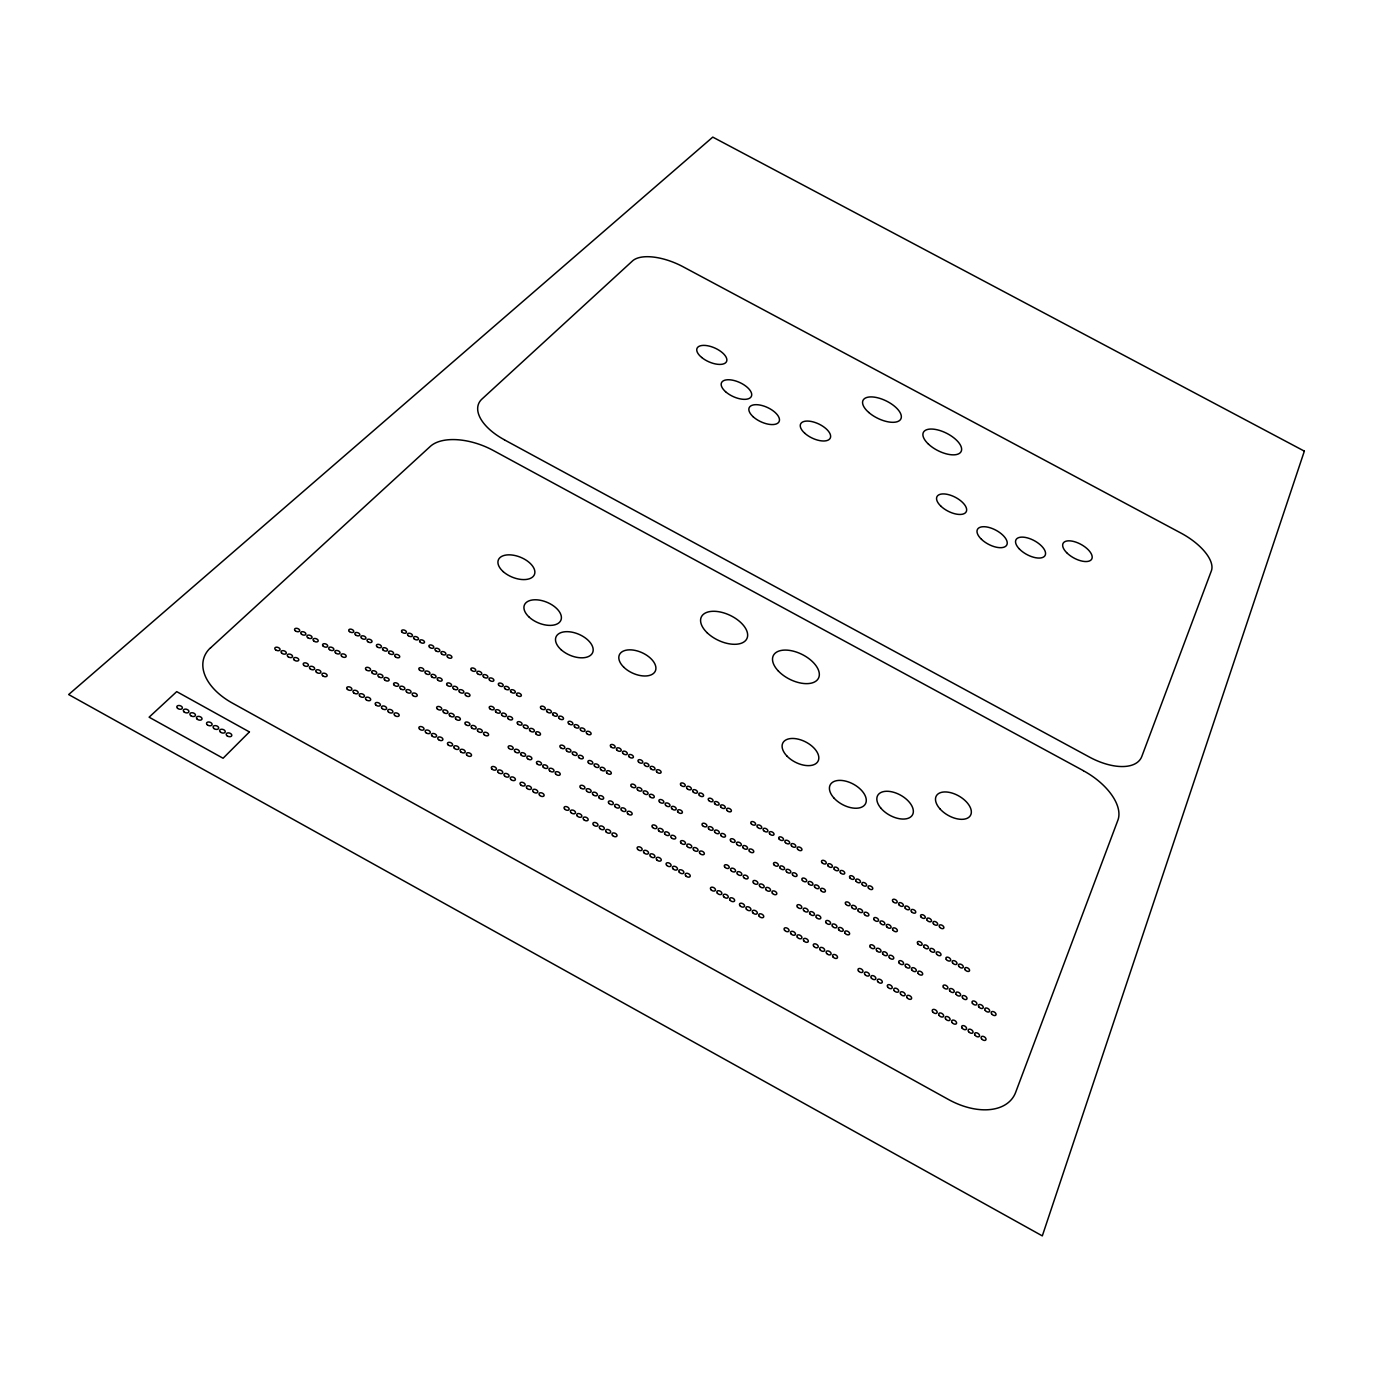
<?xml version="1.0" encoding="UTF-8"?>
<svg xmlns="http://www.w3.org/2000/svg" width="1373" height="1373" viewBox="0 0 1373 1373"><rect width="100%" height="100%" fill="white"/><g stroke="black" fill="none" stroke-linecap="round" stroke-linejoin="round"><path stroke-width="1.5" d="M210.635 647.799L430.384 446.328A50.097 26.413 21.3 0 1 493.439 450.567L1083.4 770.682M504.457 439.875L1089.081 756.883A48.707 25.109 30.7 0 0 1141.821 756.437L1211.398 570.773A42.512 19.188 29.7 0 0 1181.055 533.136L683.153 266.808A41.859 18.707 23.4 0 0 632.575 260.87L481.889 399.114A47.969 24.319 21.9 0 0 504.492 439.841M1083.383 770.734A50.852 27.34 31.1 0 1 1117.948 820.041L1015.591 1092.513A60.052 37.809 33.3 0 1 948.297 1099.395L232.586 703.199A59.348 36.093 17.7 0 1 210.55 647.747M1304.35 451.133L1042.313 1235.889L68.65 694.549L712.776 137.111L1304.35 451.133M249.423 731.929L223.078 758.256L149.108 717.187L176.722 691.632L249.423 731.929M1066.615 552.615A16.339 7.672 28.9 0 0 1091.569 559.343A16.339 7.672 28.9 0 0 1074.081 541.58A16.339 7.672 28.9 0 0 1066.615 552.615M1019.418 549.028A16.527 7.86 28.4 0 0 1044.836 555.859A16.527 7.86 28.4 0 0 1027.399 537.89A16.527 7.86 28.4 0 0 1019.418 549.028M981.489 539.332A16.613 7.963 28 0 0 1006.769 545.012A16.613 7.963 28 0 0 988.097 527.232A16.613 7.963 28 0 0 981.489 539.332M940.865 506.156A16.459 7.843 27.3 0 0 966.111 511.94A16.459 7.843 27.3 0 0 947.816 494.469A16.459 7.843 27.3 0 0 940.865 506.156M928.457 444.131A21.127 9.697 26.9 0 0 960.928 451.854A21.127 9.697 26.9 0 0 937.45 429.852A21.127 9.697 26.9 0 0 928.457 444.131M868.783 412.484A21.093 9.68 26.1 0 0 900.877 418.902A21.093 9.68 26.1 0 0 876.163 397.449A21.093 9.68 26.1 0 0 868.783 412.484M804.887 433.353A16.39 7.775 25.5 0 0 830.167 438.262A16.39 7.775 25.5 0 0 811.306 421.477A16.39 7.775 25.5 0 0 804.887 433.353M753.296 416.877A16.493 7.86 24.9 0 0 778.954 421.889A16.493 7.86 24.9 0 0 760.23 405.104A16.493 7.86 24.9 0 0 753.296 416.877M725.528 391.665A16.39 7.74 24.5 0 0 751.151 396.763A16.39 7.74 24.5 0 0 732.684 380.201A16.39 7.74 24.5 0 0 725.528 391.665M701.689 357.478A16.167 7.517 24.1 0 0 726.54 361.545A16.167 7.517 24.1 0 0 707.164 345.67A16.167 7.517 24.1 0 0 701.689 357.478M491.997 769.086A2.712 1.682 22.3 0 0 496.357 769.412A2.712 1.682 22.3 0 0 493.285 766.477A2.712 1.682 22.3 0 0 491.997 769.086M932.662 1011.85A2.746 1.716 32.1 0 0 936.97 1012.965A2.746 1.716 32.1 0 0 934.429 1009.464A2.746 1.716 32.1 0 0 932.662 1011.85M939.132 1015.419A2.746 1.716 32.3 0 0 943.44 1016.535A2.746 1.716 32.3 0 0 940.9 1013.034A2.746 1.716 32.3 0 0 939.132 1015.419M945.619 1018.989A2.763 1.716 32.4 0 0 949.91 1020.105A2.763 1.716 32.4 0 0 947.37 1016.604A2.763 1.716 32.4 0 0 945.619 1018.989M952.09 1022.559A2.763 1.716 32.6 0 0 956.397 1023.674A2.763 1.716 32.6 0 0 953.84 1020.173A2.763 1.716 32.6 0 0 952.09 1022.559M962.095 1028.085A2.763 1.716 32.8 0 0 966.386 1029.184A2.763 1.716 32.8 0 0 963.829 1025.682A2.763 1.716 32.8 0 0 962.095 1028.085M968.583 1031.655A2.763 1.716 32.9 0 0 972.873 1032.753A2.763 1.716 32.9 0 0 970.299 1029.252A2.763 1.716 32.9 0 0 968.583 1031.655M975.07 1035.242A2.763 1.716 33 0 0 979.361 1036.34A2.763 1.716 33 0 0 976.787 1032.822A2.763 1.716 33 0 0 975.07 1035.242M981.558 1038.812A2.763 1.716 33.2 0 0 985.848 1039.91A2.763 1.716 33.2 0 0 983.257 1036.392A2.763 1.716 33.2 0 0 981.558 1038.812M907.107 997.742A2.746 1.716 31.6 0 0 911.415 998.875A2.746 1.716 31.6 0 0 908.909 995.391A2.746 1.716 31.6 0 0 907.107 997.742M900.637 994.189A2.746 1.716 31.5 0 0 904.961 995.305A2.746 1.716 31.5 0 0 902.456 991.838A2.746 1.716 31.5 0 0 900.637 994.189M894.286 990.757A2.746 1.716 31.3 0 0 898.56 991.649A2.746 1.716 31.3 0 0 895.831 988.234A2.746 1.716 31.3 0 0 894.286 990.757M887.816 987.204A2.746 1.716 31.2 0 0 892.107 988.079A2.746 1.716 31.2 0 0 889.378 984.681A2.746 1.716 31.2 0 0 887.816 987.204M877.862 981.712A2.746 1.716 30.9 0 0 882.153 982.587A2.746 1.716 30.9 0 0 879.441 979.189A2.746 1.716 30.9 0 0 877.862 981.712M871.409 978.142A2.746 1.716 30.8 0 0 875.699 979.035A2.746 1.716 30.8 0 0 872.988 975.637A2.746 1.716 30.8 0 0 871.409 978.142M864.956 974.59A2.729 1.716 30.7 0 0 869.263 975.482A2.729 1.716 30.7 0 0 866.552 972.084A2.729 1.716 30.7 0 0 864.956 974.59M833.051 956.998A2.729 1.716 30 0 0 837.358 957.891A2.729 1.716 30 0 0 834.698 954.527A2.729 1.716 30 0 0 833.051 956.998M826.615 953.446A2.729 1.716 29.8 0 0 830.922 954.338A2.729 1.716 29.8 0 0 828.262 950.974A2.729 1.716 29.8 0 0 826.615 953.446M820.179 949.893A2.729 1.716 29.7 0 0 824.504 950.785A2.729 1.716 29.7 0 0 821.843 947.439A2.729 1.716 29.7 0 0 820.179 949.893M813.743 946.34A2.729 1.716 29.5 0 0 818.068 947.25A2.729 1.716 29.5 0 0 815.408 943.886A2.729 1.716 29.5 0 0 813.743 946.34M803.823 940.865A2.729 1.716 29.3 0 0 808.148 941.775A2.729 1.716 29.3 0 0 805.505 938.428A2.729 1.716 29.3 0 0 803.823 940.865M797.387 937.33A2.729 1.716 29.1 0 0 801.729 938.24A2.729 1.716 29.1 0 0 799.086 934.893A2.729 1.716 29.1 0 0 797.387 937.33M790.968 933.777A2.729 1.716 29 0 0 795.31 934.687A2.729 1.716 29 0 0 792.667 931.357A2.729 1.716 29 0 0 790.968 933.777M784.549 930.242A2.729 1.716 28.9 0 0 788.874 931.151A2.729 1.716 28.9 0 0 786.266 927.822A2.729 1.716 28.9 0 0 784.549 930.242M759.303 916.392A2.712 1.699 28.3 0 0 763.611 917.078A2.712 1.699 28.3 0 0 760.762 913.817A2.712 1.699 28.3 0 0 759.303 916.392M752.885 912.856A2.712 1.699 28.1 0 0 757.192 913.543A2.712 1.699 28.1 0 0 754.361 910.299A2.712 1.699 28.1 0 0 752.885 912.856M746.483 909.321A2.712 1.699 28 0 0 750.791 910.007A2.712 1.699 28 0 0 747.959 906.764A2.712 1.699 28 0 0 746.483 909.321M740.064 905.785A2.712 1.699 27.8 0 0 744.389 906.472A2.712 1.699 27.8 0 0 741.574 903.228A2.712 1.699 27.8 0 0 740.064 905.785M730.196 900.328A2.712 1.699 27.6 0 0 734.504 901.031A2.712 1.699 27.6 0 0 731.706 897.788A2.712 1.699 27.6 0 0 730.196 900.328M723.794 896.809A2.712 1.699 27.5 0 0 728.119 897.496A2.712 1.699 27.5 0 0 725.304 894.269A2.712 1.699 27.5 0 0 723.794 896.809M717.393 893.274A2.712 1.699 27.3 0 0 721.717 893.977A2.712 1.699 27.3 0 0 718.92 890.751A2.712 1.699 27.3 0 0 717.393 893.274M710.991 889.738A2.712 1.699 27.2 0 0 715.316 890.442A2.712 1.699 27.2 0 0 712.536 887.215A2.712 1.699 27.2 0 0 710.991 889.738M685.745 875.82A2.712 1.699 26.6 0 0 690.087 876.523A2.712 1.699 26.6 0 0 687.324 873.314A2.712 1.699 26.6 0 0 685.745 875.82M679.343 872.301A2.712 1.699 26.5 0 0 683.703 873.005A2.712 1.699 26.5 0 0 680.939 869.796A2.712 1.699 26.5 0 0 679.343 872.301M672.976 868.766A2.712 1.699 26.3 0 0 677.318 869.487A2.712 1.699 26.3 0 0 674.572 866.294A2.712 1.699 26.3 0 0 672.976 868.766M666.712 865.385A2.712 1.699 26.2 0 0 671.002 865.865A2.712 1.699 26.2 0 0 668.016 862.742A2.712 1.699 26.2 0 0 666.712 865.385M656.86 859.961A2.712 1.699 25.9 0 0 661.168 860.442A2.712 1.699 25.9 0 0 658.182 857.336A2.712 1.699 25.9 0 0 656.86 859.961M650.493 856.443A2.712 1.699 25.8 0 0 654.801 856.924A2.712 1.699 25.8 0 0 651.815 853.817A2.712 1.699 25.8 0 0 650.493 856.443M644.109 852.925A2.712 1.699 25.7 0 0 648.434 853.405A2.712 1.699 25.7 0 0 645.464 850.316A2.712 1.699 25.7 0 0 644.109 852.925M637.741 849.406A2.712 1.699 25.5 0 0 642.066 849.904A2.712 1.699 25.5 0 0 639.097 846.798A2.712 1.699 25.5 0 0 637.741 849.406M612.581 835.539A2.712 1.699 24.9 0 0 616.923 836.037A2.712 1.699 24.9 0 0 613.988 832.948A2.712 1.699 24.9 0 0 612.581 835.539M606.231 832.021A2.712 1.699 24.8 0 0 610.573 832.536A2.712 1.699 24.8 0 0 607.638 829.446A2.712 1.699 24.8 0 0 606.231 832.021M599.864 828.52A2.712 1.699 24.7 0 0 604.206 829.035A2.712 1.699 24.7 0 0 601.288 825.945A2.712 1.699 24.7 0 0 599.864 828.52M593.514 825.019A2.712 1.699 24.5 0 0 597.856 825.533A2.712 1.699 24.5 0 0 594.938 822.444A2.712 1.699 24.5 0 0 593.514 825.019M583.714 819.612A2.712 1.699 24.3 0 0 588.056 820.127A2.712 1.699 24.3 0 0 585.155 817.055A2.712 1.699 24.3 0 0 583.714 819.612M577.364 816.111A2.712 1.682 24.2 0 0 581.723 816.626A2.712 1.682 24.2 0 0 578.805 813.554A2.712 1.682 24.2 0 0 577.364 816.111M571.014 812.61A2.712 1.682 24 0 0 575.373 813.125A2.712 1.682 24 0 0 572.472 810.053A2.712 1.682 24 0 0 571.014 812.61M564.663 809.109A2.712 1.682 23.9 0 0 569.023 809.624A2.712 1.682 23.9 0 0 566.139 806.569A2.712 1.682 23.9 0 0 564.663 809.109M539.726 795.413A2.712 1.682 23.3 0 0 544.051 795.722A2.712 1.682 23.3 0 0 540.945 792.753A2.712 1.682 23.3 0 0 539.726 795.413M533.393 791.912A2.712 1.682 23.2 0 0 537.718 792.221A2.712 1.682 23.2 0 0 534.612 789.269A2.712 1.682 23.2 0 0 533.393 791.912M527.06 788.428A2.712 1.682 23 0 0 531.385 788.737A2.712 1.682 23 0 0 528.296 785.785A2.712 1.682 23 0 0 527.06 788.428M510.979 779.555A2.712 1.682 22.7 0 0 515.304 779.864A2.712 1.682 22.7 0 0 512.215 776.912A2.712 1.682 22.7 0 0 510.979 779.555M498.33 772.57A2.712 1.682 22.4 0 0 502.672 772.896A2.712 1.682 22.4 0 0 499.583 769.944A2.712 1.682 22.4 0 0 498.33 772.57M467.043 755.322A2.712 1.665 21.8 0 0 471.42 755.665A2.712 1.665 21.8 0 0 468.365 752.73A2.712 1.665 21.8 0 0 467.043 755.322M460.744 751.838A2.712 1.665 21.6 0 0 465.121 752.181A2.712 1.665 21.6 0 0 462.066 749.263A2.712 1.665 21.6 0 0 460.744 751.838M454.429 748.371A2.712 1.665 21.5 0 0 458.822 748.714A2.712 1.665 21.5 0 0 455.767 745.779A2.712 1.665 21.5 0 0 454.429 748.371M448.13 744.887A2.712 1.665 21.4 0 0 452.506 745.23A2.712 1.665 21.4 0 0 449.469 742.312A2.712 1.665 21.4 0 0 448.13 744.887M438.536 739.635A2.712 1.665 21.2 0 0 442.844 739.772A2.712 1.665 21.2 0 0 439.583 736.941A2.712 1.665 21.2 0 0 438.536 739.635M432.238 736.168A2.712 1.665 21 0 0 436.545 736.288A2.712 1.665 21 0 0 433.284 733.474A2.712 1.665 21 0 0 432.238 736.168M425.939 732.684A2.712 1.665 20.9 0 0 430.264 732.822A2.712 1.665 20.9 0 0 427.003 730.007A2.712 1.665 20.9 0 0 425.939 732.684M419.64 729.217A2.712 1.665 20.8 0 0 423.965 729.355A2.712 1.665 20.8 0 0 420.722 726.54A2.712 1.665 20.8 0 0 419.64 729.217M394.789 715.505A2.712 1.665 20.3 0 0 399.131 715.659A2.712 1.665 20.3 0 0 395.905 712.862A2.712 1.665 20.3 0 0 394.789 715.505M388.508 712.055A2.712 1.665 20.2 0 0 392.85 712.192A2.712 1.665 20.2 0 0 389.623 709.395A2.712 1.665 20.2 0 0 388.508 712.055M382.209 708.588A2.712 1.665 20 0 0 386.585 708.743A2.712 1.665 20 0 0 383.359 705.945A2.712 1.665 20 0 0 382.209 708.588M375.945 705.121A2.712 1.648 19.9 0 0 380.304 705.276A2.712 1.648 19.9 0 0 377.077 702.478A2.712 1.648 19.9 0 0 375.945 705.121M366.248 699.784A2.712 1.648 19.7 0 0 370.624 699.938A2.712 1.648 19.7 0 0 367.415 697.158A2.712 1.648 19.7 0 0 366.248 699.784M359.983 696.317A2.712 1.648 19.6 0 0 364.36 696.489A2.712 1.648 19.6 0 0 361.15 693.691A2.712 1.648 19.6 0 0 359.983 696.317M353.702 692.85A2.712 1.648 19.5 0 0 358.096 693.022A2.712 1.648 19.5 0 0 354.886 690.241A2.712 1.648 19.5 0 0 353.702 692.85M347.438 689.4A2.712 1.648 19.4 0 0 351.814 689.572A2.712 1.648 19.4 0 0 348.622 686.792A2.712 1.648 19.4 0 0 347.438 689.4M322.672 675.739A2.729 1.648 18.9 0 0 327.083 675.928A2.729 1.648 18.9 0 0 323.908 673.165A2.729 1.648 18.9 0 0 322.672 675.739M316.562 672.41A2.729 1.648 18.8 0 0 320.887 672.375A2.729 1.648 18.8 0 0 317.472 669.715A2.729 1.648 18.8 0 0 316.562 672.41M310.298 668.943A2.729 1.648 18.7 0 0 314.623 668.926A2.729 1.648 18.7 0 0 311.225 666.265A2.729 1.648 18.7 0 0 310.298 668.943M304.034 665.493A2.729 1.648 18.6 0 0 308.376 665.476A2.729 1.648 18.6 0 0 304.978 662.816A2.729 1.648 18.6 0 0 304.034 665.493M294.388 660.173A2.729 1.63 18.4 0 0 298.748 660.156A2.729 1.63 18.4 0 0 295.349 657.513A2.729 1.63 18.4 0 0 294.388 660.173M288.141 656.74A2.729 1.63 18.3 0 0 292.5 656.723A2.729 1.63 18.3 0 0 289.102 654.063A2.729 1.63 18.3 0 0 288.141 656.74M281.894 653.291A2.729 1.63 18.2 0 0 286.253 653.273A2.729 1.63 18.2 0 0 282.872 650.63A2.729 1.63 18.2 0 0 281.894 653.291M275.647 649.841A2.729 1.63 18 0 0 280.006 649.841A2.729 1.63 18 0 0 276.625 647.181A2.729 1.63 18 0 0 275.647 649.841M858.503 971.037A2.729 1.716 30.5 0 0 862.81 971.93A2.729 1.716 30.5 0 0 860.116 968.531A2.729 1.716 30.5 0 0 858.503 971.037M520.727 784.927A2.712 1.682 22.9 0 0 525.07 785.253A2.712 1.682 22.9 0 0 521.963 782.284A2.712 1.682 22.9 0 0 520.727 784.927M504.646 776.054A2.712 1.682 22.6 0 0 508.988 776.38A2.712 1.682 22.6 0 0 505.899 773.428A2.712 1.682 22.6 0 0 504.646 776.054M361.614 638.273A2.643 1.562 19.6 0 0 365.87 638.479A2.643 1.562 19.6 0 0 362.747 635.802A2.643 1.562 19.6 0 0 361.614 638.273M508.834 748.336A2.66 1.63 22.5 0 0 513.107 748.68A2.66 1.63 22.5 0 0 510.07 745.796A2.66 1.63 22.5 0 0 508.834 748.336M521.294 755.219A2.66 1.63 22.8 0 0 525.567 755.545A2.66 1.63 22.8 0 0 522.512 752.661A2.66 1.63 22.8 0 0 521.294 755.219M537.169 763.954A2.66 1.63 23.1 0 0 541.425 764.28A2.66 1.63 23.1 0 0 538.37 761.38A2.66 1.63 23.1 0 0 537.169 763.954M870.31 947.216A2.695 1.665 30.4 0 0 874.55 948.108A2.695 1.665 30.4 0 0 871.872 944.796A2.695 1.665 30.4 0 0 870.31 947.216M892.948 901.58A2.626 1.579 30.1 0 0 897.05 902.473A2.626 1.579 30.1 0 0 894.424 899.281A2.626 1.579 30.1 0 0 892.948 901.58M899.126 904.979A2.626 1.579 30.3 0 0 903.245 905.871A2.626 1.579 30.3 0 0 900.619 902.679A2.626 1.579 30.3 0 0 899.126 904.979M905.322 908.377A2.626 1.579 30.4 0 0 909.424 909.252A2.626 1.579 30.4 0 0 906.798 906.077A2.626 1.579 30.4 0 0 905.322 908.377M911.518 911.775A2.626 1.579 30.5 0 0 915.619 912.667A2.626 1.579 30.5 0 0 912.976 909.475A2.626 1.579 30.5 0 0 911.518 911.775M921.077 917.027A2.626 1.579 30.7 0 0 925.162 917.902A2.626 1.579 30.7 0 0 922.519 914.71A2.626 1.579 30.7 0 0 921.077 917.027M927.273 920.425A2.626 1.579 30.8 0 0 931.357 921.3A2.626 1.579 30.8 0 0 928.714 918.108A2.626 1.579 30.8 0 0 927.273 920.425M933.468 923.823A2.626 1.579 31 0 0 937.553 924.715A2.626 1.579 31 0 0 934.893 921.506A2.626 1.579 31 0 0 933.468 923.823M939.681 927.238A2.626 1.579 31.1 0 0 943.766 928.114A2.626 1.579 31.1 0 0 941.089 924.904A2.626 1.579 31.1 0 0 939.681 927.238M822.067 862.725A2.609 1.579 28.7 0 0 826.168 863.411A2.609 1.579 28.7 0 0 823.388 860.339A2.609 1.579 28.7 0 0 822.067 862.725M828.125 865.985A2.609 1.579 28.8 0 0 832.261 866.895A2.609 1.579 28.8 0 0 829.704 863.754A2.609 1.579 28.8 0 0 828.125 865.985M834.303 869.366A2.609 1.579 28.9 0 0 838.422 870.276A2.609 1.579 28.9 0 0 835.865 867.135A2.609 1.579 28.9 0 0 834.303 869.366M840.465 872.747A2.609 1.579 29.1 0 0 844.601 873.657A2.609 1.579 29.1 0 0 842.027 870.516A2.609 1.579 29.1 0 0 840.465 872.747M849.99 877.982A2.609 1.579 29.3 0 0 854.109 878.892A2.609 1.579 29.3 0 0 851.535 875.734A2.609 1.579 29.3 0 0 849.99 877.982M856.168 881.38A2.609 1.579 29.4 0 0 860.287 882.273A2.609 1.579 29.4 0 0 857.696 879.115A2.609 1.579 29.4 0 0 856.168 881.38M862.33 884.761A2.609 1.579 29.5 0 0 866.449 885.671A2.609 1.579 29.5 0 0 863.874 882.513A2.609 1.579 29.5 0 0 862.33 884.761M868.508 888.159A2.609 1.579 29.7 0 0 872.627 889.052A2.609 1.579 29.7 0 0 870.036 885.894A2.609 1.579 29.7 0 0 868.508 888.159M751.374 823.903A2.609 1.562 27.2 0 0 755.493 824.607A2.609 1.562 27.2 0 0 752.782 821.586A2.609 1.562 27.2 0 0 751.374 823.903M757.501 827.267A2.609 1.562 27.4 0 0 761.637 827.988A2.609 1.562 27.4 0 0 758.909 824.95A2.609 1.562 27.4 0 0 757.501 827.267M763.645 830.648A2.609 1.562 27.5 0 0 767.764 831.351A2.609 1.562 27.5 0 0 765.053 828.314A2.609 1.562 27.5 0 0 763.645 830.648M769.79 834.012A2.609 1.562 27.6 0 0 773.909 834.733A2.609 1.562 27.6 0 0 771.18 831.678A2.609 1.562 27.6 0 0 769.79 834.012M779.28 839.229A2.609 1.562 27.8 0 0 783.399 839.933A2.609 1.562 27.8 0 0 780.653 836.878A2.609 1.562 27.8 0 0 779.28 839.229M785.425 842.61A2.609 1.562 27.9 0 0 789.544 843.314A2.609 1.562 27.9 0 0 786.798 840.259A2.609 1.562 27.9 0 0 785.425 842.61M791.586 845.974A2.609 1.562 28.1 0 0 795.688 846.678A2.609 1.562 28.1 0 0 792.942 843.623A2.609 1.562 28.1 0 0 791.586 845.974M797.73 849.355A2.609 1.562 28.2 0 0 801.849 850.059A2.609 1.562 28.2 0 0 799.086 847.004A2.609 1.562 28.2 0 0 797.73 849.355M681.042 785.339A2.592 1.562 25.8 0 0 685.161 785.871A2.592 1.562 25.8 0 0 682.278 782.936A2.592 1.562 25.8 0 0 681.042 785.339M687.169 788.703A2.592 1.562 25.9 0 0 691.271 789.218A2.592 1.562 25.9 0 0 688.388 786.3A2.592 1.562 25.9 0 0 687.169 788.703M693.279 792.067A2.592 1.562 26 0 0 697.381 792.581A2.592 1.562 26 0 0 694.498 789.647A2.592 1.562 26 0 0 693.279 792.067M699.406 795.43A2.592 1.562 26.1 0 0 703.508 795.945A2.592 1.562 26.1 0 0 700.608 793.01A2.592 1.562 26.1 0 0 699.406 795.43M708.743 800.493A2.592 1.562 26.3 0 0 712.896 801.214A2.592 1.562 26.3 0 0 710.219 798.211A2.592 1.562 26.3 0 0 708.743 800.493M714.87 803.857A2.592 1.562 26.5 0 0 719.006 804.578A2.592 1.562 26.5 0 0 716.328 801.575A2.592 1.562 26.5 0 0 714.87 803.857M720.997 807.221A2.592 1.562 26.6 0 0 725.133 807.942A2.592 1.562 26.6 0 0 722.455 804.921A2.592 1.562 26.6 0 0 720.997 807.221M727.124 810.585A2.592 1.562 26.7 0 0 731.26 811.306A2.592 1.562 26.7 0 0 728.582 808.285A2.592 1.562 26.7 0 0 727.124 810.585M610.882 746.809A2.592 1.562 24.3 0 0 615.035 747.358A2.592 1.562 24.3 0 0 612.221 744.475A2.592 1.562 24.3 0 0 610.882 746.809M616.975 750.156A2.592 1.562 24.5 0 0 621.128 750.705A2.592 1.562 24.5 0 0 618.313 747.804A2.592 1.562 24.5 0 0 616.975 750.156M623.067 753.502A2.592 1.562 24.6 0 0 627.221 754.052A2.592 1.562 24.6 0 0 624.389 751.151A2.592 1.562 24.6 0 0 623.067 753.502M629.177 756.849A2.592 1.562 24.7 0 0 633.313 757.398A2.592 1.562 24.7 0 0 630.482 754.498A2.592 1.562 24.7 0 0 629.177 756.849M638.582 762.032A2.592 1.562 24.9 0 0 642.718 762.564A2.592 1.562 24.9 0 0 639.887 759.664A2.592 1.562 24.9 0 0 638.582 762.032M644.692 765.379A2.592 1.562 25 0 0 648.811 765.911A2.592 1.562 25 0 0 645.979 763.01A2.592 1.562 25 0 0 644.692 765.379M650.785 768.726A2.592 1.562 25.1 0 0 654.921 769.258A2.592 1.562 25.1 0 0 652.072 766.357A2.592 1.562 25.1 0 0 650.785 768.726M656.895 772.089A2.592 1.562 25.3 0 0 661.031 772.621A2.592 1.562 25.3 0 0 658.165 769.704A2.592 1.562 25.3 0 0 656.895 772.089M541.099 708.554A2.592 1.545 22.9 0 0 545.235 708.914A2.592 1.545 22.9 0 0 542.249 706.134A2.592 1.545 22.9 0 0 541.099 708.554M547.175 711.883A2.592 1.545 23.1 0 0 551.311 712.244A2.592 1.545 23.1 0 0 548.325 709.463A2.592 1.545 23.1 0 0 547.175 711.883M553.25 715.213A2.592 1.545 23.2 0 0 557.369 715.573A2.592 1.545 23.2 0 0 554.383 712.793A2.592 1.545 23.2 0 0 553.25 715.213M559.326 718.56A2.592 1.545 23.3 0 0 563.445 718.903A2.592 1.545 23.3 0 0 560.441 716.122A2.592 1.545 23.3 0 0 559.326 718.56M568.697 723.708A2.592 1.545 23.5 0 0 572.816 724.052A2.592 1.545 23.5 0 0 569.812 721.271A2.592 1.545 23.5 0 0 568.697 723.708M574.772 727.038A2.592 1.545 23.6 0 0 578.891 727.398A2.592 1.545 23.6 0 0 575.888 724.601A2.592 1.545 23.6 0 0 574.772 727.038M580.865 730.385A2.592 1.545 23.7 0 0 584.967 730.728A2.592 1.545 23.7 0 0 581.963 727.93A2.592 1.545 23.7 0 0 580.865 730.385M586.82 733.611A2.592 1.545 23.8 0 0 590.991 734.16A2.592 1.545 23.8 0 0 588.193 731.277A2.592 1.545 23.8 0 0 586.82 733.611M471.471 670.316A2.592 1.527 21.6 0 0 475.659 670.711A2.592 1.527 21.6 0 0 472.724 667.965A2.592 1.527 21.6 0 0 471.471 670.316M477.529 673.645A2.592 1.527 21.7 0 0 481.7 674.023A2.592 1.527 21.7 0 0 478.765 671.277A2.592 1.527 21.7 0 0 477.529 673.645M483.571 676.958A2.592 1.527 21.8 0 0 487.758 677.352A2.592 1.527 21.8 0 0 484.806 674.589A2.592 1.527 21.8 0 0 483.571 676.958M489.629 680.287A2.592 1.545 21.9 0 0 493.799 680.665A2.592 1.545 21.9 0 0 490.848 677.919A2.592 1.545 21.9 0 0 489.629 680.287M498.965 685.419A2.592 1.545 22.1 0 0 503.136 685.796A2.592 1.545 22.1 0 0 500.184 683.033A2.592 1.545 22.1 0 0 498.965 685.419M505.024 688.731A2.592 1.545 22.2 0 0 509.177 689.109A2.592 1.545 22.2 0 0 506.225 686.346A2.592 1.545 22.2 0 0 505.024 688.731M511.082 692.061A2.592 1.545 22.4 0 0 515.235 692.438A2.592 1.545 22.4 0 0 512.283 689.675A2.592 1.545 22.4 0 0 511.082 692.061M517.14 695.39A2.592 1.545 22.5 0 0 521.294 695.768A2.592 1.545 22.5 0 0 518.325 693.005A2.592 1.545 22.5 0 0 517.14 695.39M402.238 632.335A2.609 1.527 20.3 0 0 406.408 632.558A2.609 1.527 20.3 0 0 403.302 629.915A2.609 1.527 20.3 0 0 402.238 632.335M408.262 635.648A2.609 1.527 20.4 0 0 412.415 635.871A2.609 1.527 20.4 0 0 409.308 633.228A2.609 1.527 20.4 0 0 408.262 635.648M414.286 638.96A2.609 1.527 20.5 0 0 418.439 639.166A2.609 1.527 20.5 0 0 415.333 636.523A2.609 1.527 20.5 0 0 414.286 638.96M420.327 642.272A2.609 1.527 20.6 0 0 424.463 642.478A2.609 1.527 20.6 0 0 421.357 639.835A2.609 1.527 20.6 0 0 420.327 642.272M429.629 647.37A2.609 1.527 20.8 0 0 433.765 647.575A2.609 1.527 20.8 0 0 430.641 644.932A2.609 1.527 20.8 0 0 429.629 647.37M435.653 650.682A2.592 1.527 20.9 0 0 439.789 650.888A2.592 1.527 20.9 0 0 436.665 648.245A2.592 1.527 20.9 0 0 435.653 650.682M441.694 654.011A2.592 1.527 21 0 0 445.83 654.2A2.592 1.527 21 0 0 442.69 651.557A2.592 1.527 21 0 0 441.694 654.011M447.735 657.324A2.592 1.527 21.1 0 0 451.854 657.513A2.592 1.527 21.1 0 0 448.731 654.87A2.592 1.527 21.1 0 0 447.735 657.324M349.428 631.563A2.643 1.562 19.4 0 0 353.702 631.786A2.643 1.562 19.4 0 0 350.578 629.126A2.643 1.562 19.4 0 0 349.428 631.563M355.521 634.91A2.643 1.562 19.5 0 0 359.777 635.133A2.643 1.562 19.5 0 0 356.671 632.472A2.643 1.562 19.5 0 0 355.521 634.91M367.724 641.62A2.643 1.562 19.7 0 0 371.963 641.826A2.643 1.562 19.7 0 0 368.839 639.166A2.643 1.562 19.7 0 0 367.724 641.62M377.129 646.803A2.643 1.562 19.9 0 0 381.368 647.009A2.643 1.562 19.9 0 0 378.244 644.332A2.643 1.562 19.9 0 0 377.129 646.803M383.221 650.15A2.643 1.562 20 0 0 387.461 650.356A2.643 1.562 20 0 0 384.337 647.678A2.643 1.562 20 0 0 383.221 650.15M389.331 653.514A2.643 1.562 20.1 0 0 393.57 653.702A2.643 1.562 20.1 0 0 390.43 651.025A2.643 1.562 20.1 0 0 389.331 653.514M395.441 656.86A2.643 1.562 20.2 0 0 399.663 657.066A2.643 1.562 20.2 0 0 396.522 654.372A2.643 1.562 20.2 0 0 395.441 656.86M419.589 670.144A2.643 1.562 20.7 0 0 423.794 670.333A2.643 1.562 20.7 0 0 420.636 667.638A2.643 1.562 20.7 0 0 419.589 670.144M425.699 673.508A2.643 1.562 20.8 0 0 429.903 673.68A2.643 1.562 20.8 0 0 426.746 670.985A2.643 1.562 20.8 0 0 425.699 673.508M431.826 676.872A2.643 1.579 20.9 0 0 436.013 677.043A2.643 1.579 20.9 0 0 432.838 674.349A2.643 1.579 20.9 0 0 431.826 676.872M437.936 680.236A2.643 1.579 21 0 0 442.123 680.407A2.643 1.579 21 0 0 438.965 677.713A2.643 1.579 21 0 0 437.936 680.236M447.392 685.436A2.643 1.579 21.2 0 0 451.563 685.608A2.643 1.579 21.2 0 0 448.387 682.896A2.643 1.579 21.2 0 0 447.392 685.436M453.502 688.8A2.626 1.579 21.3 0 0 457.69 688.971A2.626 1.579 21.3 0 0 454.514 686.26A2.626 1.579 21.3 0 0 453.502 688.8M459.509 692.061A2.626 1.579 21.4 0 0 463.765 692.438A2.626 1.579 21.4 0 0 460.796 689.641A2.626 1.579 21.4 0 0 459.509 692.061M465.636 695.424A2.626 1.579 21.6 0 0 469.892 695.802A2.626 1.579 21.6 0 0 466.923 693.005A2.626 1.579 21.6 0 0 465.636 695.424M489.869 708.76A2.626 1.579 22 0 0 494.108 709.12A2.626 1.579 22 0 0 491.122 706.306A2.626 1.579 22 0 0 489.869 708.76M496.013 712.124A2.626 1.579 22.2 0 0 500.235 712.501A2.626 1.579 22.2 0 0 497.249 709.669A2.626 1.579 22.2 0 0 496.013 712.124M502.158 715.505A2.626 1.579 22.3 0 0 506.38 715.865A2.626 1.579 22.3 0 0 503.376 713.05A2.626 1.579 22.3 0 0 502.158 715.505M508.302 718.886A2.626 1.579 22.4 0 0 512.524 719.246A2.626 1.579 22.4 0 0 509.52 716.414A2.626 1.579 22.4 0 0 508.302 718.886M517.793 724.103A2.626 1.579 22.6 0 0 521.997 724.463A2.626 1.579 22.6 0 0 518.994 721.632A2.626 1.579 22.6 0 0 517.793 724.103M523.937 727.484A2.626 1.579 22.7 0 0 528.142 727.827A2.626 1.579 22.7 0 0 525.121 724.995A2.626 1.579 22.7 0 0 523.937 727.484M530.081 730.865A2.626 1.596 22.8 0 0 534.286 731.208A2.626 1.596 22.8 0 0 531.265 728.376A2.626 1.596 22.8 0 0 530.081 730.865M536.242 734.246A2.626 1.596 23 0 0 540.43 734.589A2.626 1.596 23 0 0 537.409 731.758A2.626 1.596 23 0 0 536.242 734.246M560.579 747.633A2.626 1.596 23.5 0 0 564.749 747.959A2.626 1.596 23.5 0 0 561.711 745.11A2.626 1.596 23.5 0 0 560.579 747.633M566.74 751.014A2.626 1.596 23.6 0 0 570.911 751.357A2.626 1.596 23.6 0 0 567.873 748.508A2.626 1.596 23.6 0 0 566.74 751.014M572.901 754.412A2.626 1.596 23.7 0 0 577.072 754.738A2.626 1.596 23.7 0 0 574.017 751.889A2.626 1.596 23.7 0 0 572.901 754.412M578.943 757.673A2.626 1.596 23.8 0 0 583.182 758.222A2.626 1.596 23.8 0 0 580.35 755.287A2.626 1.596 23.8 0 0 578.943 757.673M588.468 762.907A2.626 1.596 24 0 0 592.69 763.457A2.626 1.596 24 0 0 589.858 760.522A2.626 1.596 24 0 0 588.468 762.907M594.646 766.306A2.626 1.596 24.2 0 0 598.868 766.855A2.626 1.596 24.2 0 0 596.019 763.903A2.626 1.596 24.2 0 0 594.646 766.306M600.825 769.704A2.626 1.596 24.3 0 0 605.047 770.253A2.626 1.596 24.3 0 0 602.198 767.301A2.626 1.596 24.3 0 0 600.825 769.704M607.003 773.102A2.626 1.596 24.4 0 0 611.208 773.634A2.626 1.596 24.4 0 0 608.359 770.682A2.626 1.596 24.4 0 0 607.003 773.102M631.426 786.54A2.626 1.596 24.9 0 0 635.63 787.055A2.626 1.596 24.9 0 0 632.747 784.103A2.626 1.596 24.9 0 0 631.426 786.54M637.604 789.938A2.626 1.596 25.1 0 0 641.809 790.47A2.626 1.596 25.1 0 0 638.926 787.501A2.626 1.596 25.1 0 0 637.604 789.938M643.8 793.337A2.626 1.596 25.2 0 0 647.987 793.869A2.626 1.596 25.2 0 0 645.104 790.899A2.626 1.596 25.2 0 0 643.8 793.337M649.995 796.752A2.626 1.596 25.3 0 0 654.183 797.267A2.626 1.596 25.3 0 0 651.3 794.298A2.626 1.596 25.3 0 0 649.995 796.752M659.555 802.004A2.626 1.596 25.5 0 0 663.725 802.519A2.626 1.596 25.5 0 0 660.842 799.532A2.626 1.596 25.5 0 0 659.555 802.004M665.751 805.419A2.626 1.596 25.7 0 0 669.921 805.917A2.626 1.596 25.7 0 0 667.021 802.948A2.626 1.596 25.7 0 0 665.751 805.419M671.946 808.817A2.626 1.613 25.8 0 0 676.117 809.332A2.626 1.613 25.8 0 0 673.216 806.346A2.626 1.613 25.8 0 0 671.946 808.817M678.142 812.232A2.626 1.613 25.9 0 0 682.312 812.73A2.626 1.613 25.9 0 0 679.412 809.744A2.626 1.613 25.9 0 0 678.142 812.232M702.547 825.585A2.643 1.613 26.4 0 0 706.769 826.306A2.643 1.613 26.4 0 0 704.057 823.234A2.643 1.613 26.4 0 0 702.547 825.585M708.76 829A2.643 1.613 26.6 0 0 712.982 829.721A2.643 1.613 26.6 0 0 710.27 826.649A2.643 1.613 26.6 0 0 708.76 829M714.973 832.416A2.643 1.613 26.7 0 0 719.195 833.136A2.643 1.613 26.7 0 0 716.466 830.064A2.643 1.613 26.7 0 0 714.973 832.416M721.203 835.848A2.643 1.613 26.8 0 0 725.407 836.552A2.643 1.613 26.8 0 0 722.679 833.48A2.643 1.613 26.8 0 0 721.203 835.848M730.796 841.117A2.643 1.613 27.1 0 0 734.984 841.838A2.643 1.613 27.1 0 0 732.255 838.731A2.643 1.613 27.1 0 0 730.796 841.117M737.009 844.532A2.643 1.613 27.2 0 0 741.214 845.253A2.643 1.613 27.2 0 0 738.468 842.147A2.643 1.613 27.2 0 0 737.009 844.532M743.239 847.965A2.643 1.613 27.3 0 0 747.427 848.668A2.643 1.613 27.3 0 0 744.681 845.579A2.643 1.613 27.3 0 0 743.239 847.965M749.469 851.38A2.643 1.613 27.5 0 0 753.657 852.084A2.643 1.613 27.5 0 0 750.894 848.995A2.643 1.613 27.5 0 0 749.469 851.38M774.08 864.921A2.643 1.613 28 0 0 778.251 865.625A2.643 1.613 28 0 0 775.488 862.501A2.643 1.613 28 0 0 774.08 864.921M780.31 868.354A2.643 1.613 28.1 0 0 784.481 869.04A2.643 1.613 28.1 0 0 781.718 865.934A2.643 1.613 28.1 0 0 780.31 868.354M786.557 871.786A2.643 1.613 28.2 0 0 790.728 872.473A2.643 1.613 28.2 0 0 787.948 869.349A2.643 1.613 28.2 0 0 786.557 871.786M792.805 875.219A2.643 1.613 28.4 0 0 796.958 875.905A2.643 1.613 28.4 0 0 794.178 872.782A2.643 1.613 28.4 0 0 792.805 875.219M802.433 880.505A2.643 1.613 28.6 0 0 806.586 881.191A2.643 1.613 28.6 0 0 803.789 878.068A2.643 1.613 28.6 0 0 802.433 880.505M808.68 883.937A2.643 1.613 28.7 0 0 812.833 884.624A2.643 1.613 28.7 0 0 810.019 881.5A2.643 1.613 28.7 0 0 808.68 883.937M814.807 887.25A2.643 1.613 28.9 0 0 819.012 888.159A2.643 1.613 28.9 0 0 816.437 884.967A2.643 1.613 28.9 0 0 814.807 887.25M821.054 890.682A2.643 1.613 29 0 0 825.259 891.592A2.643 1.613 29 0 0 822.684 888.382A2.643 1.613 29 0 0 821.054 890.682M845.785 904.275A2.66 1.613 29.5 0 0 849.956 905.185A2.66 1.613 29.5 0 0 847.347 901.958A2.66 1.613 29.5 0 0 845.785 904.275M852.032 907.725A2.66 1.613 29.6 0 0 856.22 908.617A2.66 1.613 29.6 0 0 853.611 905.391A2.66 1.613 29.6 0 0 852.032 907.725M858.297 911.157A2.66 1.613 29.8 0 0 862.484 912.067A2.66 1.613 29.8 0 0 859.858 908.84A2.66 1.613 29.8 0 0 858.297 911.157M864.561 914.607A2.66 1.613 29.9 0 0 868.749 915.499A2.66 1.613 29.9 0 0 866.123 912.273A2.66 1.613 29.9 0 0 864.561 914.607M874.241 919.927A2.66 1.613 30.1 0 0 878.411 920.82A2.66 1.613 30.1 0 0 875.768 917.576A2.66 1.613 30.1 0 0 874.241 919.927M880.505 923.377A2.66 1.613 30.2 0 0 884.675 924.269A2.66 1.613 30.2 0 0 882.032 921.026A2.66 1.613 30.2 0 0 880.505 923.377M886.786 926.826A2.66 1.613 30.4 0 0 890.94 927.719A2.66 1.613 30.4 0 0 888.297 924.475A2.66 1.613 30.4 0 0 886.786 926.826M893.051 930.276A2.66 1.613 30.5 0 0 897.221 931.169A2.66 1.613 30.5 0 0 894.561 927.908A2.66 1.613 30.5 0 0 893.051 930.276M917.868 943.92A2.66 1.613 31 0 0 922.021 944.796A2.66 1.613 31 0 0 919.344 941.535A2.66 1.613 31 0 0 917.868 943.92M924.149 947.37A2.66 1.613 31.1 0 0 928.302 948.262A2.66 1.613 31.1 0 0 925.608 944.984A2.66 1.613 31.1 0 0 924.149 947.37M930.328 950.7A2.66 1.613 31.3 0 0 934.515 951.815A2.66 1.613 31.3 0 0 932.061 948.486A2.66 1.613 31.3 0 0 930.328 950.7M936.626 954.149A2.677 1.613 31.4 0 0 940.814 955.265A2.677 1.613 31.4 0 0 938.343 951.935A2.677 1.613 31.4 0 0 936.626 954.149M946.323 959.487A2.677 1.613 31.6 0 0 950.511 960.602A2.677 1.613 31.6 0 0 948.039 957.256A2.677 1.613 31.6 0 0 946.323 959.487M952.622 962.954A2.677 1.613 31.7 0 0 956.809 964.069A2.677 1.613 31.7 0 0 954.321 960.722A2.677 1.613 31.7 0 0 952.622 962.954M958.92 966.42A2.677 1.613 31.9 0 0 963.108 967.519A2.677 1.613 31.9 0 0 960.619 964.172A2.677 1.613 31.9 0 0 958.92 966.42M965.219 969.887A2.677 1.613 32 0 0 969.389 970.986A2.677 1.613 32 0 0 966.901 967.639A2.677 1.613 32 0 0 965.219 969.887M295.401 630.876A2.695 1.596 18.4 0 0 299.674 630.894A2.695 1.596 18.4 0 0 296.328 628.285A2.695 1.596 18.4 0 0 295.401 630.876M301.562 634.275A2.695 1.596 18.5 0 0 305.836 634.292A2.695 1.596 18.5 0 0 302.489 631.683A2.695 1.596 18.5 0 0 301.562 634.275M307.724 637.673A2.695 1.596 18.6 0 0 311.997 637.673A2.695 1.596 18.6 0 0 308.633 635.064A2.695 1.596 18.6 0 0 307.724 637.673M313.885 641.071A2.677 1.596 18.7 0 0 318.158 641.071A2.677 1.596 18.7 0 0 314.795 638.462A2.677 1.596 18.7 0 0 313.885 641.071M323.273 646.202A2.677 1.596 18.9 0 0 327.615 646.408A2.677 1.596 18.9 0 0 324.474 643.697A2.677 1.596 18.9 0 0 323.273 646.202M329.434 649.601A2.677 1.596 19 0 0 333.776 649.807A2.677 1.596 19 0 0 330.636 647.095A2.677 1.596 19 0 0 329.434 649.601M335.613 652.999A2.677 1.596 19.1 0 0 339.955 653.205A2.677 1.596 19.1 0 0 336.797 650.476A2.677 1.596 19.1 0 0 335.613 652.999M341.791 656.397A2.677 1.596 19.3 0 0 346.116 656.603A2.677 1.596 19.3 0 0 342.975 653.874A2.677 1.596 19.3 0 0 341.791 656.397M366.213 669.852A2.677 1.613 19.7 0 0 370.521 670.041A2.677 1.613 19.7 0 0 367.346 667.312A2.677 1.613 19.7 0 0 366.213 669.852M372.392 673.251A2.677 1.613 19.8 0 0 376.7 673.439A2.677 1.613 19.8 0 0 373.525 670.711A2.677 1.613 19.8 0 0 372.392 673.251M378.588 676.666A2.677 1.613 19.9 0 0 382.895 676.838A2.677 1.613 19.9 0 0 379.703 674.109A2.677 1.613 19.9 0 0 378.588 676.666M384.783 680.064A2.677 1.613 20.1 0 0 389.074 680.253A2.677 1.613 20.1 0 0 385.899 677.507A2.677 1.613 20.1 0 0 384.783 680.064M394.326 685.333A2.677 1.613 20.2 0 0 398.616 685.505A2.677 1.613 20.2 0 0 395.441 682.759A2.677 1.613 20.2 0 0 394.326 685.333M400.521 688.748A2.677 1.613 20.4 0 0 404.812 688.92A2.677 1.613 20.4 0 0 401.62 686.174A2.677 1.613 20.4 0 0 400.521 688.748M406.734 692.164A2.677 1.613 20.5 0 0 411.008 692.318A2.677 1.613 20.5 0 0 407.815 689.572A2.677 1.613 20.5 0 0 406.734 692.164M412.93 695.579A2.677 1.613 20.6 0 0 417.203 695.733A2.677 1.613 20.6 0 0 413.994 692.987A2.677 1.613 20.6 0 0 412.93 695.579M437.438 709.069A2.677 1.613 21.1 0 0 441.694 709.223A2.677 1.613 21.1 0 0 438.485 706.46A2.677 1.613 21.1 0 0 437.438 709.069M443.651 712.501A2.677 1.613 21.2 0 0 447.907 712.638A2.677 1.613 21.2 0 0 444.68 709.875A2.677 1.613 21.2 0 0 443.651 712.501M449.743 715.796A2.677 1.613 21.3 0 0 454.068 716.174A2.677 1.613 21.3 0 0 451.065 713.308A2.677 1.613 21.3 0 0 449.743 715.796M455.956 719.229A2.677 1.63 21.4 0 0 460.264 719.589A2.677 1.63 21.4 0 0 457.26 716.723A2.677 1.63 21.4 0 0 455.956 719.229M465.55 724.498A2.677 1.63 21.6 0 0 469.858 724.858A2.677 1.63 21.6 0 0 466.837 721.992A2.677 1.63 21.6 0 0 465.55 724.498M471.763 727.93A2.677 1.63 21.8 0 0 476.071 728.291A2.677 1.63 21.8 0 0 473.05 725.425A2.677 1.63 21.8 0 0 471.763 727.93M477.993 731.363A2.677 1.63 21.9 0 0 482.283 731.706A2.677 1.63 21.9 0 0 479.263 728.84A2.677 1.63 21.9 0 0 477.993 731.363M484.223 734.778A2.677 1.63 22 0 0 488.513 735.139A2.677 1.63 22 0 0 485.493 732.255A2.677 1.63 22 0 0 484.223 734.778M515.064 751.769A2.66 1.63 22.7 0 0 519.337 752.112A2.66 1.63 22.7 0 0 516.282 749.229A2.66 1.63 22.7 0 0 515.064 751.769M527.541 758.651A2.66 1.63 22.9 0 0 531.797 758.977A2.66 1.63 22.9 0 0 528.742 756.077A2.66 1.63 22.9 0 0 527.541 758.651M543.416 767.387A2.66 1.63 23.2 0 0 547.673 767.713A2.66 1.63 23.2 0 0 544.6 764.812A2.66 1.63 23.2 0 0 543.416 767.387M549.663 770.837A2.66 1.63 23.4 0 0 553.92 771.145A2.66 1.63 23.4 0 0 550.83 768.245A2.66 1.63 23.4 0 0 549.663 770.837M555.911 774.269A2.66 1.63 23.5 0 0 560.15 774.595A2.66 1.63 23.5 0 0 557.078 771.677A2.66 1.63 23.5 0 0 555.911 774.269M580.504 787.759A2.66 1.648 24 0 0 584.795 788.291A2.66 1.648 24 0 0 581.929 785.287A2.66 1.648 24 0 0 580.504 787.759M586.769 791.208A2.66 1.648 24.2 0 0 591.059 791.74A2.66 1.648 24.2 0 0 588.176 788.72A2.66 1.648 24.2 0 0 586.769 791.208M593.016 794.658A2.66 1.648 24.3 0 0 597.306 795.19A2.66 1.648 24.3 0 0 594.423 792.17A2.66 1.648 24.3 0 0 593.016 794.658M599.28 798.108A2.66 1.648 24.4 0 0 603.571 798.623A2.66 1.648 24.4 0 0 600.688 795.619A2.66 1.648 24.4 0 0 599.28 798.108M608.96 803.428A2.66 1.648 24.7 0 0 613.233 803.943A2.66 1.648 24.7 0 0 610.333 800.922A2.66 1.648 24.7 0 0 608.96 803.428M615.224 806.878A2.66 1.648 24.8 0 0 619.498 807.393A2.66 1.648 24.8 0 0 616.597 804.372A2.66 1.648 24.8 0 0 615.224 806.878M621.506 810.327A2.66 1.648 24.9 0 0 625.762 810.859A2.66 1.648 24.9 0 0 622.861 807.822A2.66 1.648 24.9 0 0 621.506 810.327M627.77 813.794A2.66 1.648 25.1 0 0 632.043 814.309A2.66 1.648 25.1 0 0 629.126 811.271A2.66 1.648 25.1 0 0 627.77 813.794M652.587 827.456A2.677 1.648 25.6 0 0 656.826 827.953A2.677 1.648 25.6 0 0 653.891 824.916A2.677 1.648 25.6 0 0 652.587 827.456M658.868 830.922A2.677 1.648 25.7 0 0 663.108 831.42A2.677 1.648 25.7 0 0 660.173 828.365A2.677 1.648 25.7 0 0 658.868 830.922M665.15 834.372A2.677 1.648 25.9 0 0 669.389 834.87A2.677 1.648 25.9 0 0 666.454 831.832A2.677 1.648 25.9 0 0 665.15 834.372M671.448 837.839A2.677 1.648 26 0 0 675.67 838.337A2.677 1.648 26 0 0 672.736 835.282A2.677 1.648 26 0 0 671.448 837.839M681.145 843.194A2.677 1.648 26.2 0 0 685.384 843.674A2.677 1.648 26.2 0 0 682.415 840.619A2.677 1.648 26.2 0 0 681.145 843.194M687.324 846.523A2.677 1.648 26.4 0 0 691.614 847.244A2.677 1.648 26.4 0 0 688.886 844.103A2.677 1.648 26.4 0 0 687.324 846.523M693.622 849.99A2.677 1.648 26.5 0 0 697.896 850.711A2.677 1.648 26.5 0 0 695.167 847.57A2.677 1.648 26.5 0 0 693.622 849.99M699.921 853.457A2.677 1.648 26.6 0 0 704.195 854.178A2.677 1.648 26.6 0 0 701.449 851.037A2.677 1.648 26.6 0 0 699.921 853.457M724.824 867.17A2.677 1.665 27.2 0 0 729.097 867.89A2.677 1.665 27.2 0 0 726.334 864.733A2.677 1.665 27.2 0 0 724.824 867.17M731.14 870.654A2.677 1.665 27.3 0 0 735.396 871.357A2.677 1.665 27.3 0 0 732.633 868.199A2.677 1.665 27.3 0 0 731.14 870.654M737.455 874.12A2.677 1.665 27.5 0 0 741.712 874.824A2.677 1.665 27.5 0 0 738.931 871.666A2.677 1.665 27.5 0 0 737.455 874.12M743.771 877.604A2.677 1.665 27.6 0 0 748.01 878.308A2.677 1.665 27.6 0 0 745.23 875.133A2.677 1.665 27.6 0 0 743.771 877.604M753.502 882.976A2.677 1.665 27.8 0 0 757.759 883.663A2.677 1.665 27.8 0 0 754.961 880.488A2.677 1.665 27.8 0 0 753.502 882.976M759.835 886.46A2.677 1.665 28 0 0 764.075 887.147A2.677 1.665 28 0 0 761.277 883.972A2.677 1.665 28 0 0 759.835 886.46M766.151 889.927A2.677 1.665 28.1 0 0 770.39 890.631A2.677 1.665 28.1 0 0 767.593 887.439A2.677 1.665 28.1 0 0 766.151 889.927M772.484 893.411A2.677 1.665 28.2 0 0 776.706 894.098A2.677 1.665 28.2 0 0 773.909 890.923A2.677 1.665 28.2 0 0 772.484 893.411M797.49 907.193A2.677 1.665 28.8 0 0 801.695 907.862A2.677 1.665 28.8 0 0 798.863 904.67A2.677 1.665 28.8 0 0 797.49 907.193M803.703 910.539A2.677 1.665 28.9 0 0 807.976 911.449A2.677 1.665 28.9 0 0 805.367 908.188A2.677 1.665 28.9 0 0 803.703 910.539M810.036 914.04A2.677 1.665 29.1 0 0 814.309 914.95A2.677 1.665 29.1 0 0 811.7 911.672A2.677 1.665 29.1 0 0 810.036 914.04M816.386 917.524A2.695 1.665 29.2 0 0 820.642 918.434A2.695 1.665 29.2 0 0 818.033 915.156A2.695 1.665 29.2 0 0 816.386 917.524M826.168 922.913A2.695 1.665 29.4 0 0 830.425 923.823A2.695 1.665 29.4 0 0 827.799 920.528A2.695 1.665 29.4 0 0 826.168 922.913M832.501 926.397A2.695 1.665 29.6 0 0 836.758 927.307A2.695 1.665 29.6 0 0 834.132 924.012A2.695 1.665 29.6 0 0 832.501 926.397M838.852 929.899A2.695 1.665 29.7 0 0 843.108 930.808A2.695 1.665 29.7 0 0 840.465 927.513A2.695 1.665 29.7 0 0 838.852 929.899M845.202 933.4A2.695 1.665 29.8 0 0 849.458 934.292A2.695 1.665 29.8 0 0 846.815 930.997A2.695 1.665 29.8 0 0 845.202 933.4M876.678 950.717A2.695 1.665 30.5 0 0 880.9 951.609A2.695 1.665 30.5 0 0 878.222 948.297A2.695 1.665 30.5 0 0 876.678 950.717M883.028 954.235A2.695 1.665 30.7 0 0 887.267 955.11A2.695 1.665 30.7 0 0 884.572 951.798A2.695 1.665 30.7 0 0 883.028 954.235M889.395 957.736A2.695 1.665 30.8 0 0 893.617 958.629A2.695 1.665 30.8 0 0 890.94 955.299A2.695 1.665 30.8 0 0 889.395 957.736M899.229 963.142A2.695 1.665 31 0 0 903.451 964.035A2.695 1.665 31 0 0 900.739 960.688A2.695 1.665 31 0 0 899.229 963.142M905.596 966.643A2.712 1.665 31.1 0 0 909.801 967.536A2.712 1.665 31.1 0 0 907.107 964.206A2.712 1.665 31.1 0 0 905.596 966.643M911.964 970.162A2.712 1.665 31.3 0 0 916.186 971.037A2.712 1.665 31.3 0 0 913.457 967.708A2.712 1.665 31.3 0 0 911.964 970.162M918.228 973.526A2.712 1.665 31.4 0 0 922.484 974.641A2.712 1.665 31.4 0 0 919.996 971.243A2.712 1.665 31.4 0 0 918.228 973.526M991.649 1013.96A2.729 1.665 32.9 0 0 995.871 1015.059A2.729 1.665 32.9 0 0 993.314 1011.609A2.729 1.665 32.9 0 0 991.649 1013.96M985.248 1010.442A2.729 1.665 32.8 0 0 989.487 1011.541A2.729 1.665 32.8 0 0 986.93 1008.091A2.729 1.665 32.8 0 0 985.248 1010.442M978.863 1006.924A2.729 1.665 32.7 0 0 983.085 1008.022A2.729 1.665 32.7 0 0 980.545 1004.573A2.729 1.665 32.7 0 0 978.863 1006.924M972.462 1003.388A2.712 1.665 32.5 0 0 976.701 1004.504A2.712 1.665 32.5 0 0 974.161 1001.054A2.712 1.665 32.5 0 0 972.462 1003.388M962.593 997.965A2.712 1.665 32.3 0 0 966.832 999.063A2.712 1.665 32.3 0 0 964.309 995.648A2.712 1.665 32.3 0 0 962.593 997.965M956.209 994.447A2.712 1.665 32.2 0 0 960.448 995.545A2.712 1.665 32.2 0 0 957.925 992.13A2.712 1.665 32.2 0 0 956.209 994.447M949.824 990.928A2.712 1.665 32.1 0 0 954.063 992.044A2.712 1.665 32.1 0 0 951.54 988.611A2.712 1.665 32.1 0 0 949.824 990.928M943.44 987.41A2.712 1.665 31.9 0 0 947.679 988.526A2.712 1.665 31.9 0 0 945.173 985.11A2.712 1.665 31.9 0 0 943.44 987.41M939.819 808.714A19.651 11.053 29.8 0 0 970.316 815.682A19.651 11.053 29.8 0 0 950.133 792.547A19.651 11.053 29.8 0 0 939.819 808.714M880.968 808.268A19.926 11.413 29.1 0 0 912.187 815.356A19.926 11.413 29.1 0 0 892.107 791.878A19.926 11.413 29.1 0 0 880.968 808.268M834.235 798.331A20.029 11.585 28.4 0 0 865.453 803.84A20.029 11.585 28.4 0 0 843.846 780.739A20.029 11.585 28.4 0 0 834.235 798.331M786.729 755.819A19.806 11.362 27.3 0 0 817.879 761.483A19.806 11.362 27.3 0 0 796.803 738.863A19.806 11.362 27.3 0 0 786.729 755.819M778.388 671.071A25.246 13.867 26.6 0 0 818.136 678.811A25.246 13.867 26.6 0 0 791.226 650.682A25.246 13.867 26.6 0 0 778.388 671.071M707.249 632.85A25.212 13.799 25.4 0 0 746.775 638.857A25.212 13.799 25.4 0 0 718.336 611.654A25.212 13.799 25.4 0 0 707.249 632.85M623.634 667.055A19.737 11.259 24.3 0 0 655.058 671.586A19.737 11.259 24.3 0 0 633.348 650.098A19.737 11.259 24.3 0 0 623.634 667.055M561.094 649.686A19.909 11.379 23.2 0 0 592.57 652.759A19.909 11.379 23.2 0 0 569.383 631.786A19.909 11.379 23.2 0 0 561.094 649.686M529.343 617.301A19.771 11.173 22.6 0 0 560.75 620.545A19.771 11.173 22.6 0 0 537.907 599.915A19.771 11.173 22.6 0 0 529.343 617.301M503.153 571.58A19.462 10.778 22.1 0 0 534.183 575.064A19.462 10.778 22.1 0 0 511.889 555.001A19.462 10.778 22.1 0 0 503.153 571.58M227.094 735.808A2.883 1.802 17 0 0 231.745 735.705A2.883 1.802 17 0 0 228.21 732.873A2.883 1.802 17 0 0 227.094 735.808M220.521 732.169A2.883 1.802 16.8 0 0 225.189 732.066A2.883 1.802 16.8 0 0 221.654 729.235A2.883 1.802 16.8 0 0 220.521 732.169M213.965 728.531A2.883 1.802 16.7 0 0 218.616 728.428A2.883 1.802 16.7 0 0 215.098 725.596A2.883 1.802 16.7 0 0 213.965 728.531M207.392 724.893A2.883 1.802 16.6 0 0 212.06 724.79A2.883 1.802 16.6 0 0 208.542 721.975A2.883 1.802 16.6 0 0 207.392 724.893M197.283 719.263A2.883 1.802 16.4 0 0 201.951 719.195A2.883 1.802 16.4 0 0 198.433 716.363A2.883 1.802 16.4 0 0 197.283 719.263M190.727 715.642A2.883 1.802 16.3 0 0 195.412 715.556A2.883 1.802 16.3 0 0 191.894 712.741A2.883 1.802 16.3 0 0 190.727 715.642M184.171 712.003A2.883 1.802 16.1 0 0 188.856 711.918A2.883 1.802 16.1 0 0 185.338 709.103A2.883 1.802 16.1 0 0 184.171 712.003M177.615 708.365A2.883 1.802 16 0 0 182.317 708.296A2.883 1.802 16 0 0 178.799 705.482A2.883 1.802 16 0 0 177.615 708.365"/></g></svg>
